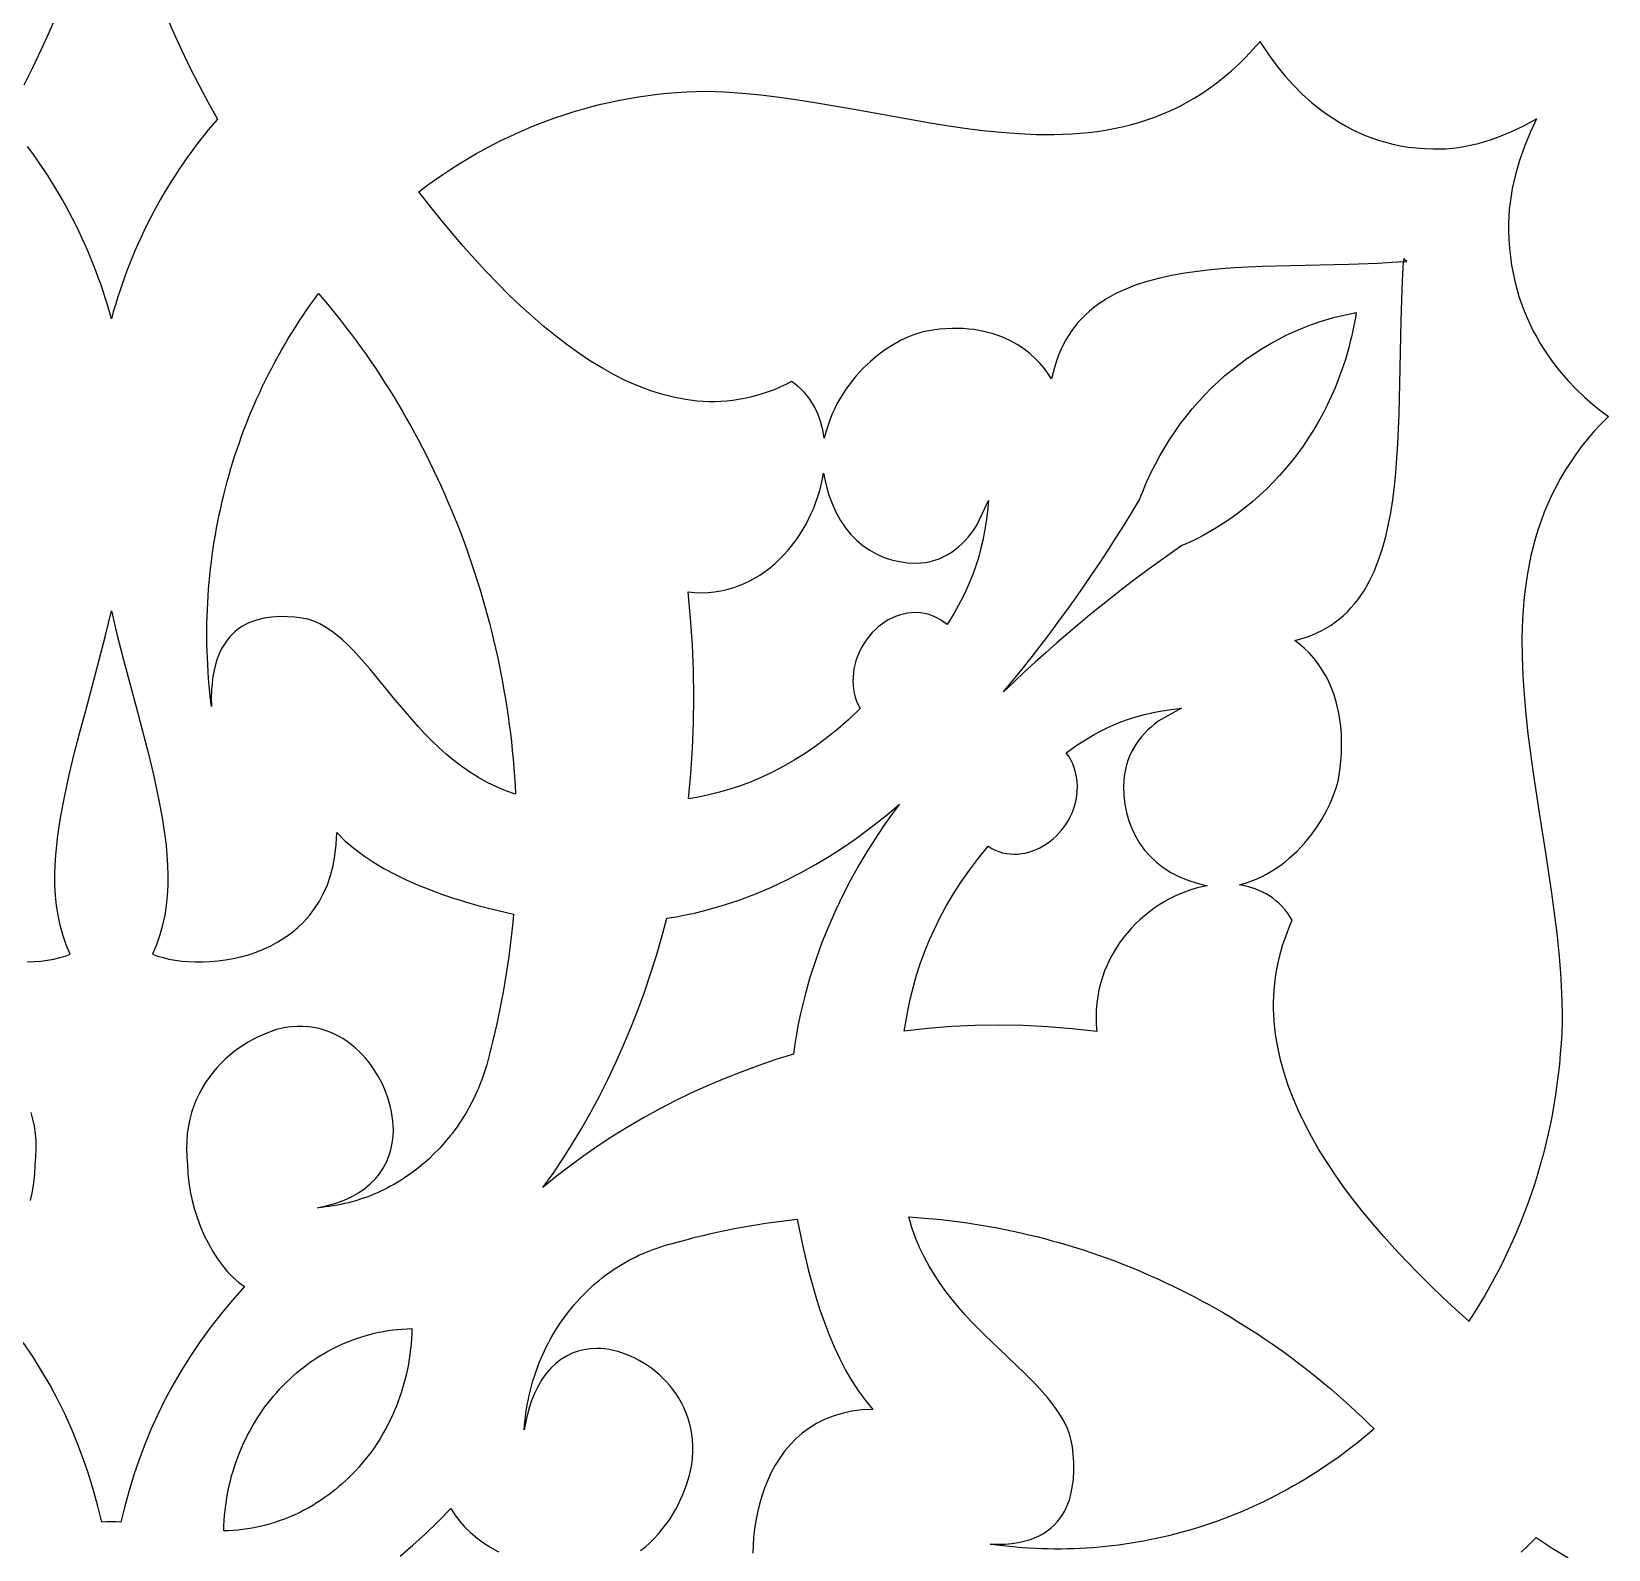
# Model space of a CAD drawing. Extents: x 2655 to 3655, y -2457 to -457.
# Drawn here: x 3139.2 to 3446.3, y -1436.6 to -1140.9 of the extents above; entities that cross this region are included whole.
import ezdxf

# ---------------------------------------------------------------- set-up
doc = ezdxf.new("R2010")
doc.units = 0
doc.layers.add('LAYER_1', color=18, linetype='CONTINUOUS')

msp = doc.modelspace()

# ---------------------------------------------------------------- linework, layer by layer
at = {"layer": 'LAYER_1'}
for points in [[(3137.7, -1151.3), (3139.41, -1147.92), (3141.04, -1144.52), (3142.6, -1141.11), (3144.07, -1137.67)], [(3165.34, -1137.67), (3166.81, -1141.11), (3168.37, -1144.52), (3170, -1147.92), (3171.71, -1151.3), (3173.5, -1154.65), (3175.37, -1158), (3174.47, -1159.04), (3173.59, -1160.09), (3172.73, -1161.15), (3171.88, -1162.23), (3171.04, -1163.33), (3170.22, -1164.43), (3169.42, -1165.55), (3168.63, -1166.67), (3167.85, -1167.81), (3167.1, -1168.97), (3166.36, -1170.13), (3165.63, -1171.3), (3164.92, -1172.49), (3164.23, -1173.69), (3163.56, -1174.89), (3162.9, -1176.11), (3162.26, -1177.34), (3161.63, -1178.58), (3161.02, -1179.83), (3160.43, -1181.09), (3159.86, -1182.35), (3159.3, -1183.63), (3158.76, -1184.91), (3158.24, -1186.21), (3157.74, -1187.51), (3157.25, -1188.82), (3156.78, -1190.14), (3156.33, -1191.47), (3155.9, -1192.81), (3155.48, -1194.15), (3155.08, -1195.5), (3154.71, -1196.86), (3154.33, -1195.5), (3153.93, -1194.15), (3153.51, -1192.81), (3153.08, -1191.47), (3152.63, -1190.14), (3152.16, -1188.82), (3151.67, -1187.51), (3151.17, -1186.21), (3150.65, -1184.91), (3150.11, -1183.63), (3149.55, -1182.35), (3148.98, -1181.09), (3148.39, -1179.83), (3147.78, -1178.58), (3147.15, -1177.34), (3146.51, -1176.11), (3145.85, -1174.89), (3145.18, -1173.69), (3144.49, -1172.49), (3143.78, -1171.3), (3143.05, -1170.13), (3142.31, -1168.97), (3141.56, -1167.81), (3140.78, -1166.67), (3139.99, -1165.55), (3139.19, -1164.43), (3138.37, -1163.33)], [(3138.29, -1322.13), (3139.67, -1322.07), (3141, -1321.96), (3142.28, -1321.79), (3143.5, -1321.57), (3144.65, -1321.3), (3145.72, -1320.99), (3146.71, -1320.64), (3145.92, -1318.78), (3145.26, -1316.89), (3144.73, -1314.98), (3144.32, -1313.06), (3144.02, -1311.12), (3143.82, -1309.17), (3143.72, -1307.21), (3143.7, -1305.26), (3143.76, -1303.3), (3143.88, -1301.35), (3144.07, -1299.41), (3144.3, -1297.49), (3144.89, -1293.7), (3145.57, -1290.02), (3145.57, -1290.02), (3146.5, -1285.69), (3147.55, -1281.33), (3148.69, -1276.92), (3149.9, -1272.46), (3152.36, -1263.3), (3153.57, -1258.59), (3154.71, -1253.77), (3155.85, -1258.59), (3157.05, -1263.3), (3159.52, -1272.46), (3160.72, -1276.92), (3161.86, -1281.33), (3162.91, -1285.69), (3163.84, -1290.02), (3163.84, -1290.02), (3164.53, -1293.7), (3165.11, -1297.49), (3165.35, -1299.41), (3165.53, -1301.35), (3165.66, -1303.3), (3165.71, -1305.26), (3165.7, -1307.21), (3165.59, -1309.17), (3165.4, -1311.12), (3165.1, -1313.06), (3164.69, -1314.98), (3164.16, -1316.89), (3163.5, -1318.78), (3162.7, -1320.64), (3163.69, -1320.99), (3164.77, -1321.3), (3165.92, -1321.57), (3167.13, -1321.79), (3168.41, -1321.96), (3169.74, -1322.07), (3171.12, -1322.13), (3172.54, -1322.13), (3173.98, -1322.07), (3175.45, -1321.94), (3176.93, -1321.75), (3178.43, -1321.48), (3179.92, -1321.15), (3181.41, -1320.73), (3182.88, -1320.24), (3184.33, -1319.66), (3185.76, -1319), (3187.14, -1318.25), (3188.49, -1317.41), (3189.78, -1316.48), (3191.01, -1315.45), (3192.18, -1314.32), (3193.27, -1313.09), (3194.29, -1311.76), (3195.21, -1310.31), (3196.04, -1308.76), (3196.77, -1307.1), (3197.38, -1305.31), (3197.88, -1303.41), (3198.25, -1301.39), (3198.49, -1299.24), (3198.59, -1296.96), (3198.59, -1296.96), (3200.2, -1298.53), (3201.93, -1300), (3203.78, -1301.39), (3205.73, -1302.69), (3207.77, -1303.91), (3209.9, -1305.06), (3212.09, -1306.13), (3214.34, -1307.12), (3216.64, -1308.05), (3218.97, -1308.91), (3221.33, -1309.71), (3223.69, -1310.44), (3226.06, -1311.12), (3228.41, -1311.74), (3233.02, -1312.82), (3232.87, -1314.48), (3232.7, -1316.14), (3232.51, -1317.79), (3232.31, -1319.44), (3232.09, -1321.09), (3231.85, -1322.74), (3231.6, -1324.38), (3231.34, -1326.02), (3231.05, -1327.66), (3230.75, -1329.29), (3230.43, -1330.92), (3230.1, -1332.55), (3229.75, -1334.17), (3229.39, -1335.79), (3229.01, -1337.41), (3228.61, -1339.02), (3228.43, -1339.82), (3228.24, -1340.62), (3228.03, -1341.41), (3227.81, -1342.19), (3227.57, -1342.97), (3227.32, -1343.73), (3227.06, -1344.49), (3226.78, -1345.25), (3226.49, -1345.99), (3226.19, -1346.72), (3225.87, -1347.45), (3225.54, -1348.17), (3225.2, -1348.88), (3224.85, -1349.58), (3224.48, -1350.27), (3224.1, -1350.96), (3223.71, -1351.63), (3223.3, -1352.3), (3222.89, -1352.95), (3222.46, -1353.6), (3222.03, -1354.23), (3221.58, -1354.86), (3221.12, -1355.47), (3220.65, -1356.08), (3219.67, -1357.26), (3218.66, -1358.39), (3217.6, -1359.48), (3216.51, -1360.53), (3215.38, -1361.52), (3214.21, -1362.47), (3213.01, -1363.37), (3211.78, -1364.22), (3211.15, -1364.63), (3210.51, -1365.02), (3209.86, -1365.4), (3209.21, -1365.76), (3208.55, -1366.12), (3207.89, -1366.45), (3207.21, -1366.78), (3206.53, -1367.09), (3205.85, -1367.38), (3205.15, -1367.67), (3204.45, -1367.93), (3203.75, -1368.18), (3203.04, -1368.42), (3202.32, -1368.64), (3201.59, -1368.85), (3200.87, -1369.04), (3200.13, -1369.22), (3199.39, -1369.38), (3198.65, -1369.52), (3197.9, -1369.65), (3197.15, -1369.77), (3196.39, -1369.86), (3195.63, -1369.94), (3194.86, -1370.01), (3196.72, -1369.61), (3198.44, -1369.12), (3200.03, -1368.54), (3201.49, -1367.87), (3202.83, -1367.12), (3204.04, -1366.29), (3205.12, -1365.39), (3206.09, -1364.42), (3206.93, -1363.39), (3207.66, -1362.3), (3208.26, -1361.16), (3208.76, -1359.97), (3209.14, -1358.74), (3209.41, -1357.46), (3209.57, -1356.16), (3209.62, -1354.82), (3209.6, -1353.97), (3209.53, -1353.1), (3209.42, -1352.22), (3209.27, -1351.33), (3209.07, -1350.43), (3208.84, -1349.53), (3208.56, -1348.63), (3208.24, -1347.73), (3207.88, -1346.83), (3207.48, -1345.95), (3207.04, -1345.07), (3206.56, -1344.21), (3206.04, -1343.37), (3205.49, -1342.54), (3204.9, -1341.74), (3204.27, -1340.97), (3203.61, -1340.23), (3202.91, -1339.52), (3202.18, -1338.85), (3201.42, -1338.21), (3200.62, -1337.62), (3199.79, -1337.07), (3198.92, -1336.57), (3198.03, -1336.13), (3197.1, -1335.73), (3196.14, -1335.4), (3195.15, -1335.13), (3194.14, -1334.92), (3193.09, -1334.77), (3192.02, -1334.7), (3190.92, -1334.7), (3189.79, -1334.78), (3189.79, -1334.78), (3189.07, -1334.86), (3188.31, -1334.99), (3186.68, -1335.39), (3184.96, -1335.99), (3183.17, -1336.78), (3182.26, -1337.25), (3181.34, -1337.77), (3180.43, -1338.33), (3179.53, -1338.95), (3178.63, -1339.61), (3177.75, -1340.33), (3176.89, -1341.09), (3176.05, -1341.9), (3175.24, -1342.76), (3174.47, -1343.67), (3173.73, -1344.64), (3173.03, -1345.65), (3172.38, -1346.71), (3171.78, -1347.82), (3171.24, -1348.98), (3170.75, -1350.19), (3170.33, -1351.45), (3169.98, -1352.77), (3169.7, -1354.13), (3169.5, -1355.54), (3169.38, -1357.01), (3169.34, -1358.52), (3169.4, -1360.09), (3169.56, -1361.71), (3169.56, -1361.71), (3169.62, -1363.4), (3169.78, -1365.12), (3170.06, -1366.86), (3170.43, -1368.61), (3170.9, -1370.35), (3171.45, -1372.08), (3172.09, -1373.76), (3172.81, -1375.41), (3173.6, -1376.99), (3174.45, -1378.51), (3175.36, -1379.94), (3176.33, -1381.27), (3177.35, -1382.49), (3178.41, -1383.6), (3179.51, -1384.56), (3180.65, -1385.38), (3180.65, -1385.38), (3178.26, -1388.07), (3176, -1390.77), (3173.88, -1393.5), (3171.89, -1396.24), (3170.03, -1399), (3168.28, -1401.78), (3166.65, -1404.59), (3165.13, -1407.43), (3163.73, -1410.29), (3162.42, -1413.18), (3161.22, -1416.1), (3160.12, -1419.06), (3159.1, -1422.04), (3158.18, -1425.07), (3157.34, -1428.13), (3156.58, -1431.24), (3155.64, -1431.18), (3154.71, -1431.16), (3153.77, -1431.18), (3152.83, -1431.24), (3152.07, -1428.13), (3151.23, -1425.07), (3150.31, -1422.04), (3149.3, -1419.06), (3148.19, -1416.1), (3146.99, -1413.18), (3145.69, -1410.29), (3144.28, -1407.43), (3142.76, -1404.59), (3141.13, -1401.78), (3139.39, -1399), (3137.52, -1396.24)], [(3138.98, -1368.61), (3139.35, -1366.86), (3139.63, -1365.12), (3139.8, -1363.4), (3139.85, -1361.71), (3139.85, -1361.71), (3140.01, -1360.09), (3140.07, -1358.52), (3140.03, -1357.01), (3139.92, -1355.54), (3139.71, -1354.13), (3139.43, -1352.77), (3139.08, -1351.45)], [(3257.76, -1436.79), (3258.7, -1436.04), (3259.59, -1435.25), (3260.44, -1434.41), (3261.24, -1433.54), (3262, -1432.64), (3262.71, -1431.71), (3263.37, -1430.77), (3263.99, -1429.8), (3264.56, -1428.83), (3265.09, -1427.85), (3265.57, -1426.87), (3266, -1425.89), (3266.74, -1423.96), (3267.29, -1422.11), (3267.67, -1420.36), (3267.79, -1419.54), (3267.86, -1418.76), (3267.86, -1418.76), (3267.94, -1417.55), (3267.94, -1416.36), (3267.87, -1415.21), (3267.73, -1414.09), (3267.54, -1412.99), (3267.28, -1411.93), (3266.97, -1410.9), (3266.61, -1409.9), (3266.19, -1408.94), (3265.73, -1408.01), (3265.22, -1407.12), (3264.67, -1406.26), (3264.08, -1405.43), (3263.46, -1404.65), (3262.8, -1403.9), (3262.11, -1403.18), (3261.39, -1402.51), (3260.64, -1401.87), (3259.88, -1401.28), (3259.1, -1400.72), (3258.3, -1400.21), (3257.48, -1399.74), (3256.66, -1399.31), (3255.82, -1398.92), (3254.99, -1398.57), (3254.15, -1398.27), (3253.31, -1398.02), (3252.48, -1397.81), (3251.65, -1397.64), (3250.83, -1397.52), (3250.02, -1397.45), (3249.23, -1397.43), (3247.99, -1397.48), (3246.77, -1397.66), (3245.59, -1397.95), (3244.44, -1398.36), (3243.34, -1398.89), (3242.27, -1399.54), (3241.26, -1400.32), (3240.3, -1401.23), (3239.4, -1402.27), (3238.57, -1403.44), (3237.8, -1404.74), (3237.1, -1406.17), (3236.48, -1407.75), (3235.94, -1409.46), (3235.48, -1411.31), (3235.11, -1413.3), (3235.17, -1412.48), (3235.25, -1411.66), (3235.34, -1410.85), (3235.44, -1410.04), (3235.56, -1409.23), (3235.7, -1408.43), (3235.85, -1407.64), (3236.01, -1406.85), (3236.19, -1406.06), (3236.38, -1405.29), (3236.59, -1404.51), (3236.81, -1403.75), (3237.04, -1402.99), (3237.29, -1402.24), (3237.55, -1401.49), (3237.83, -1400.75), (3238.11, -1400.02), (3238.42, -1399.3), (3238.73, -1398.58), (3239.06, -1397.87), (3239.4, -1397.17), (3239.75, -1396.47), (3240.11, -1395.79), (3240.49, -1395.11), (3240.88, -1394.44), (3241.28, -1393.78), (3242.12, -1392.49), (3243, -1391.24), (3243.93, -1390.02), (3244.9, -1388.84), (3245.91, -1387.71), (3246.97, -1386.62), (3248.06, -1385.57), (3248.62, -1385.06), (3249.2, -1384.57), (3249.78, -1384.09), (3250.37, -1383.62), (3250.97, -1383.16), (3251.58, -1382.71), (3252.2, -1382.28), (3252.82, -1381.86), (3253.46, -1381.45), (3254.1, -1381.05), (3254.75, -1380.67), (3255.41, -1380.3), (3256.08, -1379.95), (3256.76, -1379.61), (3257.44, -1379.28), (3258.13, -1378.97), (3258.83, -1378.67), (3259.54, -1378.39), (3260.25, -1378.12), (3260.97, -1377.87), (3261.7, -1377.63), (3262.43, -1377.4), (3263.17, -1377.2), (3263.92, -1377), (3265.42, -1376.58), (3266.92, -1376.17), (3268.42, -1375.77), (3269.93, -1375.4), (3271.45, -1375.04), (3272.96, -1374.7), (3274.48, -1374.38), (3276, -1374.07), (3277.53, -1373.78), (3279.05, -1373.51), (3280.59, -1373.26), (3282.12, -1373.02), (3283.65, -1372.81), (3285.19, -1372.6), (3286.73, -1372.42), (3288.27, -1372.26), (3289.28, -1377.22), (3289.86, -1379.75), (3290.49, -1382.29), (3291.17, -1384.84), (3291.91, -1387.37), (3292.71, -1389.88), (3293.57, -1392.35), (3294.5, -1394.77), (3295.49, -1397.13), (3296.56, -1399.42), (3297.69, -1401.62), (3298.9, -1403.72), (3300.19, -1405.71), (3301.56, -1407.57), (3303.01, -1409.29), (3303.01, -1409.29), (3300.9, -1409.4), (3298.9, -1409.66), (3297.02, -1410.06), (3295.25, -1410.59), (3293.6, -1411.26), (3292.05, -1412.04), (3290.6, -1412.93), (3289.26, -1413.93), (3288.02, -1415.02), (3286.88, -1416.19), (3285.83, -1417.45), (3284.87, -1418.78), (3284.01, -1420.17), (3283.23, -1421.61), (3282.53, -1423.1), (3281.92, -1424.63), (3281.38, -1426.2), (3280.92, -1427.78), (3280.54, -1429.38), (3280.22, -1430.99), (3279.97, -1432.59), (3279.79, -1434.19), (3279.67, -1435.77), (3279.62, -1437.32)], [(3210.93, -1437.85), (3213.43, -1435.74), (3215.91, -1433.5), (3218.37, -1431.12), (3220.83, -1428.6), (3220.83, -1428.6), (3221.58, -1429.82), (3222.48, -1431), (3223.5, -1432.14), (3224.64, -1433.24), (3225.88, -1434.28), (3227.21, -1435.26), (3228.62, -1436.18), (3230.09, -1437.03)], [(3429.27, -1437.12), (3430.26, -1436.19), (3431.24, -1435.24), (3432.2, -1434.27), (3435.31, -1436.29), (3438.43, -1438.22)]]:
    msp.add_lwpolyline(points, dxfattribs=at)
for points in [[(3379.38, -1144.44), (3380.56, -1146.14), (3381.87, -1147.88), (3383.32, -1149.64), (3384.91, -1151.4), (3386.64, -1153.12), (3388.52, -1154.8), (3390.54, -1156.4), (3391.6, -1157.16), (3392.7, -1157.9), (3393.84, -1158.61), (3395.02, -1159.29), (3396.23, -1159.93), (3397.48, -1160.53), (3398.77, -1161.09), (3400.09, -1161.61), (3401.45, -1162.07), (3402.85, -1162.49), (3404.29, -1162.86), (3405.77, -1163.17), (3407.28, -1163.42), (3408.84, -1163.61), (3410.43, -1163.74), (3412.06, -1163.8), (3412.06, -1163.8), (3413.33, -1163.8), (3414.6, -1163.75), (3415.87, -1163.64), (3417.14, -1163.49), (3418.4, -1163.28), (3419.67, -1163.01), (3420.94, -1162.71), (3422.2, -1162.35), (3423.46, -1161.94), (3424.73, -1161.5), (3427.25, -1160.47), (3429.76, -1159.28), (3432.26, -1157.93), (3431.01, -1160.62), (3429.9, -1163.33), (3428.95, -1166.04), (3428.53, -1167.39), (3428.15, -1168.75), (3427.82, -1170.11), (3427.54, -1171.48), (3427.29, -1172.84), (3427.1, -1174.2), (3426.95, -1175.56), (3426.85, -1176.93), (3426.81, -1178.29), (3426.81, -1179.66), (3426.81, -1179.66), (3426.86, -1181.41), (3426.98, -1183.13), (3427.16, -1184.8), (3427.39, -1186.43), (3427.68, -1188.02), (3428.02, -1189.57), (3428.41, -1191.07), (3428.84, -1192.54), (3429.32, -1193.96), (3429.85, -1195.35), (3430.4, -1196.69), (3431, -1197.99), (3431.63, -1199.26), (3432.29, -1200.48), (3432.97, -1201.67), (3433.69, -1202.81), (3435.17, -1204.99), (3436.73, -1207), (3438.34, -1208.87), (3439.97, -1210.58), (3441.6, -1212.14), (3443.22, -1213.55), (3444.8, -1214.81), (3446.26, -1215.93), (3444.78, -1217.38), (3443.44, -1218.85), (3442.17, -1220.34), (3440.97, -1221.84), (3439.84, -1223.37), (3438.78, -1224.91), (3437.79, -1226.48), (3436.86, -1228.06), (3436, -1229.65), (3435.19, -1231.27), (3434.45, -1232.89), (3433.77, -1234.54), (3433.14, -1236.2), (3432.57, -1237.87), (3432.05, -1239.56), (3431.59, -1241.27), (3431.17, -1242.99), (3430.81, -1244.72), (3430.49, -1246.46), (3430.21, -1248.22), (3429.98, -1249.99), (3429.79, -1251.77), (3429.64, -1253.56), (3429.53, -1255.36), (3429.41, -1259), (3429.43, -1262.68), (3429.57, -1266.39), (3429.82, -1270.14), (3430.16, -1273.91), (3430.58, -1277.72), (3431.06, -1281.54), (3431.6, -1285.39), (3432.78, -1293.13), (3434, -1300.92), (3435.17, -1308.72), (3435.7, -1312.63), (3436.18, -1316.52), (3436.58, -1320.41), (3436.91, -1324.29), (3437.14, -1328.15), (3437.26, -1332), (3437.22, -1334.02), (3437.15, -1336.04), (3437.04, -1338.05), (3436.89, -1340.06), (3436.71, -1342.06), (3436.5, -1344.05), (3436.24, -1346.04), (3435.96, -1348.03), (3435.64, -1350), (3435.28, -1351.97), (3434.89, -1353.92), (3434.47, -1355.87), (3434.01, -1357.81), (3433.52, -1359.74), (3432.99, -1361.66), (3432.43, -1363.56), (3431.84, -1365.46), (3431.21, -1367.34), (3430.55, -1369.21), (3429.86, -1371.07), (3429.14, -1372.91), (3428.38, -1374.74), (3427.59, -1376.55), (3426.76, -1378.35), (3425.91, -1380.13), (3425.02, -1381.9), (3424.1, -1383.65), (3423.15, -1385.38), (3422.16, -1387.09), (3421.15, -1388.79), (3420.1, -1390.46), (3419.05, -1392.08), (3419.09, -1392.12), (3419.03, -1392.12), (3419.05, -1392.08), (3416.53, -1389.81), (3414.03, -1387.48), (3411.59, -1385.14), (3409.21, -1382.78), (3406.9, -1380.41), (3404.67, -1378.02), (3402.5, -1375.63), (3400.42, -1373.22), (3398.42, -1370.8), (3396.51, -1368.37), (3394.69, -1365.94), (3392.96, -1363.49), (3391.34, -1361.04), (3389.82, -1358.58), (3388.4, -1356.11), (3387.1, -1353.64), (3385.91, -1351.17), (3384.85, -1348.69), (3383.9, -1346.2), (3383.09, -1343.72), (3382.4, -1341.23), (3381.85, -1338.75), (3381.44, -1336.26), (3381.17, -1333.77), (3381.05, -1331.29), (3381.05, -1330.04), (3381.09, -1328.8), (3381.16, -1327.56), (3381.28, -1326.32), (3381.43, -1325.09), (3381.62, -1323.85), (3381.86, -1322.61), (3382.13, -1321.38), (3382.45, -1320.14), (3382.81, -1318.91), (3383.22, -1317.68), (3383.66, -1316.45), (3384.15, -1315.22), (3384.69, -1314), (3384.69, -1314), (3384.23, -1313.26), (3383.74, -1312.57), (3383.23, -1311.92), (3382.68, -1311.31), (3382.11, -1310.74), (3381.51, -1310.22), (3380.89, -1309.73), (3380.25, -1309.29), (3379.58, -1308.88), (3378.9, -1308.52), (3378.19, -1308.2), (3377.47, -1307.91), (3375.98, -1307.45), (3374.43, -1307.14), (3375.55, -1306.82), (3376.63, -1306.44), (3377.68, -1306.01), (3378.7, -1305.55), (3379.68, -1305.04), (3380.63, -1304.49), (3381.55, -1303.9), (3382.44, -1303.29), (3383.29, -1302.64), (3384.11, -1301.96), (3385.65, -1300.54), (3387.05, -1299.04), (3388.33, -1297.49), (3389.47, -1295.9), (3390.49, -1294.3), (3391.37, -1292.71), (3392.12, -1291.16), (3392.74, -1289.66), (3393.24, -1288.24), (3393.6, -1286.92), (3393.83, -1285.71), (3393.83, -1285.71), (3394.02, -1284.33), (3394.15, -1282.99), (3394.25, -1281.68), (3394.3, -1280.42), (3394.3, -1279.2), (3394.27, -1278.02), (3394.2, -1276.88), (3394.09, -1275.78), (3393.77, -1273.69), (3393.33, -1271.74), (3392.78, -1269.94), (3392.13, -1268.28), (3391.4, -1266.76), (3390.6, -1265.37), (3389.75, -1264.1), (3388.86, -1262.96), (3387.95, -1261.93), (3387.03, -1261.02), (3386.1, -1260.22), (3385.2, -1259.52), (3386.33, -1259.22), (3387.42, -1258.88), (3388.47, -1258.49), (3389.48, -1258.06), (3390.44, -1257.59), (3391.37, -1257.07), (3392.25, -1256.52), (3393.1, -1255.93), (3393.91, -1255.3), (3394.68, -1254.64), (3395.42, -1253.93), (3396.12, -1253.19), (3396.79, -1252.42), (3397.43, -1251.61), (3398.04, -1250.77), (3398.61, -1249.9), (3399.15, -1248.99), (3399.67, -1248.05), (3400.61, -1246.09), (3401.44, -1244.01), (3402.18, -1241.83), (3402.82, -1239.54), (3403.37, -1237.15), (3403.85, -1234.68), (3404.25, -1232.13), (3404.58, -1229.49), (3404.86, -1226.79), (3405.08, -1224.02), (3405.26, -1221.2), (3405.51, -1215.4), (3405.66, -1209.45), (3405.9, -1197.3), (3406.09, -1191.19), (3406.23, -1188.15), (3406.37, -1185.79), (3406.98, -1185.74), (3406.69, -1185.44), (3406.41, -1185.13), (3406.37, -1185.79), (3404.17, -1185.93), (3401.34, -1186.08), (3395.67, -1186.29), (3384.36, -1186.54), (3378.83, -1186.71), (3373.45, -1186.97), (3370.82, -1187.17), (3368.25, -1187.41), (3365.74, -1187.7), (3363.29, -1188.07), (3360.91, -1188.5), (3358.61, -1189.01), (3356.4, -1189.6), (3354.27, -1190.29), (3352.24, -1191.08), (3350.31, -1191.98), (3348.48, -1192.99), (3347.61, -1193.55), (3346.77, -1194.13), (3345.96, -1194.75), (3345.17, -1195.4), (3344.42, -1196.08), (3343.7, -1196.8), (3343.02, -1197.56), (3342.36, -1198.35), (3341.74, -1199.19), (3341.16, -1200.06), (3340.61, -1200.97), (3340.1, -1201.92), (3339.62, -1202.92), (3339.18, -1203.96), (3338.78, -1205.04), (3338.42, -1206.16), (3338.1, -1207.34), (3337.82, -1208.55), (3337.17, -1207.58), (3336.43, -1206.59), (3335.58, -1205.6), (3334.63, -1204.61), (3333.56, -1203.66), (3332.39, -1202.74), (3331.09, -1201.88), (3329.68, -1201.1), (3328.13, -1200.4), (3326.46, -1199.81), (3324.65, -1199.33), (3322.71, -1198.99), (3321.69, -1198.88), (3320.62, -1198.8), (3319.53, -1198.76), (3318.39, -1198.77), (3317.22, -1198.82), (3316.01, -1198.92), (3314.76, -1199.07), (3313.47, -1199.27), (3313.47, -1199.27), (3312.36, -1199.52), (3311.13, -1199.91), (3309.81, -1200.44), (3308.41, -1201.11), (3306.97, -1201.92), (3305.49, -1202.87), (3304, -1203.96), (3302.53, -1205.19), (3301.08, -1206.56), (3299.69, -1208.07), (3298.37, -1209.73), (3297.74, -1210.61), (3297.14, -1211.53), (3296.56, -1212.48), (3296.02, -1213.47), (3295.51, -1214.49), (3295.04, -1215.55), (3294.6, -1216.64), (3294.21, -1217.77), (3293.86, -1218.94), (3293.55, -1220.14), (3293.27, -1218.48), (3292.84, -1216.87), (3292.57, -1216.09), (3292.27, -1215.33), (3291.93, -1214.6), (3291.56, -1213.88), (3291.15, -1213.19), (3290.7, -1212.52), (3290.21, -1211.88), (3289.68, -1211.26), (3289.12, -1210.68), (3288.51, -1210.12), (3287.87, -1209.6), (3287.18, -1209.11), (3287.18, -1209.11), (3286.04, -1209.68), (3284.9, -1210.21), (3283.76, -1210.69), (3282.61, -1211.12), (3281.47, -1211.51), (3280.32, -1211.85), (3279.17, -1212.15), (3278.02, -1212.4), (3276.87, -1212.61), (3275.72, -1212.78), (3274.57, -1212.9), (3273.42, -1212.98), (3272.26, -1213.02), (3271.11, -1213.02), (3268.8, -1212.89), (3266.49, -1212.6), (3264.17, -1212.16), (3261.86, -1211.57), (3259.55, -1210.83), (3257.24, -1209.95), (3254.93, -1208.94), (3252.63, -1207.79), (3250.33, -1206.51), (3248.03, -1205.11), (3245.74, -1203.59), (3243.45, -1201.95), (3241.17, -1200.2), (3238.9, -1198.35), (3236.63, -1196.39), (3234.37, -1194.33), (3232.13, -1192.18), (3229.89, -1189.94), (3227.66, -1187.62), (3225.44, -1185.21), (3223.24, -1182.72), (3221.05, -1180.17), (3218.87, -1177.54), (3216.71, -1174.85), (3214.59, -1172.14), (3216.1, -1171.01), (3217.66, -1169.88), (3219.23, -1168.79), (3220.82, -1167.73), (3222.43, -1166.71), (3224.06, -1165.72), (3225.7, -1164.77), (3227.36, -1163.85), (3229.03, -1162.96), (3230.71, -1162.11), (3232.41, -1161.29), (3234.13, -1160.51), (3235.85, -1159.77), (3237.59, -1159.06), (3239.34, -1158.38), (3241.1, -1157.75), (3242.87, -1157.14), (3244.66, -1156.58), (3246.45, -1156.05), (3248.25, -1155.56), (3250.06, -1155.1), (3251.88, -1154.68), (3253.71, -1154.3), (3255.55, -1153.95), (3257.39, -1153.65), (3259.24, -1153.38), (3261.09, -1153.14), (3262.96, -1152.95), (3264.82, -1152.79), (3266.69, -1152.68), (3268.57, -1152.6), (3270.45, -1152.56), (3274.02, -1152.69), (3277.61, -1152.93), (3281.22, -1153.28), (3284.83, -1153.72), (3288.46, -1154.23), (3292.08, -1154.8), (3299.34, -1156.06), (3306.58, -1157.38), (3313.77, -1158.65), (3317.35, -1159.22), (3320.91, -1159.74), (3324.44, -1160.19), (3327.95, -1160.56), (3331.44, -1160.82), (3334.89, -1160.97), (3338.31, -1160.99), (3341.69, -1160.87), (3343.36, -1160.75), (3345.03, -1160.59), (3346.69, -1160.39), (3348.33, -1160.14), (3349.96, -1159.84), (3351.58, -1159.5), (3353.19, -1159.1), (3354.79, -1158.65), (3356.37, -1158.15), (3357.94, -1157.6), (3359.5, -1156.98), (3361.05, -1156.31), (3362.57, -1155.57), (3364.09, -1154.78), (3365.59, -1153.91), (3367.07, -1152.98), (3368.54, -1151.99), (3369.99, -1150.92), (3371.43, -1149.78), (3372.85, -1148.56), (3374.25, -1147.27), (3375.63, -1145.91), (3377, -1144.46), (3378.35, -1142.93), (3378.37, -1142.84)], [(3214.59, -1172.14), (3214.56, -1172.17), (3214.56, -1172.1)], [(3196.13, -1193.22), (3197.19, -1194.49), (3198.23, -1195.77), (3199.25, -1197.06), (3200.27, -1198.36), (3201.26, -1199.67), (3202.25, -1201), (3203.22, -1202.33), (3204.18, -1203.67), (3205.12, -1205.03), (3206.05, -1206.39), (3206.96, -1207.77), (3207.86, -1209.15), (3208.74, -1210.54), (3209.62, -1211.94), (3210.47, -1213.36), (3211.31, -1214.78), (3212.14, -1216.21), (3212.95, -1217.65), (3213.75, -1219.1), (3214.53, -1220.55), (3215.3, -1222.02), (3216.05, -1223.49), (3216.79, -1224.97), (3217.51, -1226.46), (3218.22, -1227.96), (3218.91, -1229.46), (3219.59, -1230.98), (3220.25, -1232.5), (3220.9, -1234.03), (3221.53, -1235.56), (3222.15, -1237.11), (3222.75, -1238.66), (3223.34, -1240.21), (3223.91, -1241.78), (3224.46, -1243.35), (3225, -1244.92), (3225.52, -1246.51), (3226.03, -1248.09), (3226.52, -1249.69), (3227, -1251.29), (3227.46, -1252.9), (3227.9, -1254.51), (3228.33, -1256.13), (3228.74, -1257.75), (3229.14, -1259.38), (3229.52, -1261.01), (3229.88, -1262.65), (3230.23, -1264.3), (3230.56, -1265.95), (3230.87, -1267.6), (3231.17, -1269.26), (3231.45, -1270.92), (3231.72, -1272.58), (3231.96, -1274.25), (3232.2, -1275.93), (3232.41, -1277.61), (3232.61, -1279.29), (3232.79, -1280.97), (3232.95, -1282.66), (3233.1, -1284.35), (3233.23, -1286.05), (3233.35, -1287.75), (3233.44, -1289.45), (3231.52, -1288.79), (3229.68, -1288.03), (3227.9, -1287.17), (3226.19, -1286.22), (3224.54, -1285.19), (3222.95, -1284.08), (3221.42, -1282.9), (3219.94, -1281.67), (3218.51, -1280.38), (3217.12, -1279.05), (3215.78, -1277.69), (3214.48, -1276.29), (3211.98, -1273.46), (3209.6, -1270.62), (3205.1, -1265.15), (3202.93, -1262.66), (3201.85, -1261.5), (3200.77, -1260.41), (3199.69, -1259.4), (3198.6, -1258.47), (3197.51, -1257.64), (3196.4, -1256.91), (3195.28, -1256.28), (3194.14, -1255.78), (3192.98, -1255.4), (3191.79, -1255.16), (3191.79, -1255.16), (3190.42, -1255), (3188.98, -1254.9), (3187.49, -1254.88), (3185.97, -1254.98), (3184.45, -1255.2), (3182.96, -1255.57), (3182.22, -1255.81), (3181.5, -1256.11), (3180.8, -1256.45), (3180.12, -1256.84), (3179.46, -1257.29), (3178.82, -1257.79), (3178.21, -1258.35), (3177.64, -1258.98), (3177.1, -1259.67), (3176.59, -1260.42), (3176.12, -1261.25), (3175.7, -1262.15), (3175.32, -1263.13), (3174.99, -1264.18), (3174.71, -1265.32), (3174.49, -1266.54), (3174.32, -1267.84), (3174.21, -1269.24), (3174.17, -1270.73), (3174.19, -1272.37), (3174.03, -1271.03), (3173.88, -1269.68), (3173.75, -1268.33), (3173.64, -1266.98), (3173.55, -1265.63), (3173.47, -1264.29), (3173.41, -1262.94), (3173.36, -1261.59), (3173.33, -1260.25), (3173.31, -1258.9), (3173.31, -1257.56), (3173.33, -1256.21), (3173.36, -1254.87), (3173.41, -1253.53), (3173.47, -1252.19), (3173.55, -1250.86), (3173.65, -1249.52), (3173.76, -1248.19), (3173.89, -1246.86), (3174.03, -1245.53), (3174.18, -1244.21), (3174.36, -1242.89), (3174.55, -1241.57), (3174.75, -1240.25), (3174.97, -1238.94), (3175.2, -1237.63), (3175.45, -1236.33), (3175.72, -1235.02), (3176, -1233.73), (3176.29, -1232.43), (3176.61, -1231.14), (3176.93, -1229.86), (3177.27, -1228.58), (3177.63, -1227.3), (3178, -1226.03), (3178.38, -1224.76), (3178.78, -1223.5), (3179.2, -1222.25), (3179.63, -1220.99), (3180.07, -1219.75), (3180.53, -1218.51), (3181.01, -1217.28), (3181.49, -1216.05), (3182, -1214.83), (3182.52, -1213.62), (3183.05, -1212.41), (3183.6, -1211.21), (3184.16, -1210.01), (3184.73, -1208.82), (3185.32, -1207.64), (3185.93, -1206.47), (3186.54, -1205.31), (3187.18, -1204.15), (3187.82, -1203), (3188.48, -1201.86), (3189.16, -1200.72), (3189.85, -1199.6), (3190.55, -1198.48), (3191.27, -1197.37), (3192, -1196.27), (3192.74, -1195.18), (3193.5, -1194.1), (3194.28, -1193.03), (3195.06, -1191.96)], [(3396.97, -1196.62), (3396.8, -1197.57), (3396.62, -1198.52), (3396.42, -1199.46), (3396.21, -1200.4), (3395.99, -1201.33), (3395.75, -1202.26), (3395.5, -1203.18), (3394.96, -1205), (3394.36, -1206.79), (3393.71, -1208.56), (3393.02, -1210.31), (3392.27, -1212.02), (3391.47, -1213.71), (3390.62, -1215.37), (3389.73, -1216.99), (3388.79, -1218.58), (3387.81, -1220.14), (3386.78, -1221.66), (3385.7, -1223.15), (3384.58, -1224.59), (3383.42, -1226), (3382.22, -1227.38), (3380.98, -1228.7), (3379.7, -1229.99), (3378.38, -1231.24), (3377.02, -1232.44), (3375.62, -1233.59), (3374.19, -1234.7), (3372.72, -1235.76), (3371.22, -1236.77), (3369.68, -1237.74), (3368.11, -1238.65), (3367.31, -1239.08), (3366.51, -1239.51), (3365.7, -1239.91), (3364.87, -1240.31), (3364.05, -1240.69), (3363.21, -1241.06), (3360.92, -1242.66), (3358.64, -1244.29), (3356.37, -1245.93), (3354.12, -1247.61), (3351.89, -1249.3), (3349.68, -1251.03), (3347.48, -1252.77), (3345.29, -1254.54), (3343.13, -1256.33), (3340.98, -1258.15), (3338.85, -1259.99), (3336.73, -1261.85), (3334.64, -1263.74), (3332.56, -1265.65), (3330.5, -1267.58), (3328.45, -1269.54), (3330.27, -1267.34), (3332.07, -1265.12), (3333.84, -1262.89), (3335.59, -1260.63), (3337.33, -1258.36), (3339.04, -1256.06), (3340.73, -1253.75), (3342.39, -1251.42), (3344.04, -1249.07), (3345.66, -1246.71), (3347.26, -1244.32), (3348.84, -1241.92), (3350.39, -1239.5), (3351.93, -1237.07), (3353.44, -1234.62), (3354.92, -1232.15), (3355.27, -1231.25), (3355.62, -1230.36), (3355.99, -1229.47), (3356.37, -1228.6), (3356.76, -1227.73), (3357.17, -1226.88), (3358.02, -1225.19), (3358.91, -1223.54), (3359.85, -1221.92), (3360.84, -1220.34), (3361.87, -1218.8), (3362.94, -1217.3), (3364.06, -1215.83), (3365.21, -1214.41), (3366.41, -1213.03), (3367.65, -1211.7), (3368.92, -1210.4), (3370.23, -1209.16), (3371.58, -1207.95), (3372.96, -1206.8), (3374.38, -1205.69), (3375.82, -1204.63), (3377.3, -1203.62), (3378.81, -1202.66), (3380.35, -1201.75), (3381.92, -1200.89), (3383.51, -1200.09), (3385.13, -1199.34), (3386.78, -1198.64), (3388.45, -1198), (3390.14, -1197.41), (3391.86, -1196.89), (3392.72, -1196.65), (3393.59, -1196.42), (3394.47, -1196.21), (3395.35, -1196.01), (3396.24, -1195.83), (3397.13, -1195.66)], [(3293.84, -1229.03), (3294.39, -1231.01), (3295.05, -1232.86), (3295.82, -1234.56), (3296.7, -1236.14), (3297.67, -1237.58), (3298.73, -1238.88), (3299.88, -1240.05), (3301.1, -1241.08), (3302.4, -1241.97), (3303.76, -1242.73), (3305.18, -1243.35), (3306.66, -1243.84), (3308.19, -1244.18), (3309.75, -1244.39), (3311.36, -1244.46), (3311.36, -1244.46), (3312.33, -1244.42), (3313.27, -1244.32), (3314.18, -1244.14), (3315.05, -1243.9), (3315.9, -1243.61), (3316.72, -1243.25), (3317.5, -1242.84), (3318.26, -1242.38), (3318.98, -1241.87), (3319.68, -1241.31), (3320.34, -1240.71), (3320.97, -1240.08), (3321.57, -1239.4), (3322.14, -1238.7), (3322.68, -1237.96), (3323.19, -1237.2), (3325.54, -1232.29), (3325.54, -1232.29), (3325.34, -1234.38), (3325.08, -1236.37), (3324.77, -1238.27), (3324.41, -1240.08), (3324, -1241.8), (3323.55, -1243.43), (3323.06, -1245), (3322.53, -1246.49), (3321.98, -1247.91), (3321.39, -1249.28), (3320.78, -1250.59), (3320.15, -1251.84), (3318.83, -1254.22), (3317.48, -1256.44), (3316.84, -1255.95), (3316.17, -1255.51), (3315.47, -1255.11), (3314.73, -1254.77), (3313.96, -1254.49), (3313.14, -1254.29), (3312.27, -1254.16), (3311.36, -1254.11), (3311.36, -1254.11), (3310.54, -1254.14), (3309.73, -1254.24), (3308.95, -1254.39), (3308.18, -1254.6), (3307.43, -1254.86), (3306.71, -1255.18), (3306, -1255.54), (3305.33, -1255.95), (3304.68, -1256.41), (3304.05, -1256.9), (3303.46, -1257.43), (3302.9, -1258), (3302.37, -1258.6), (3301.88, -1259.23), (3301.42, -1259.89), (3301, -1260.58), (3300.61, -1261.29), (3300.27, -1262.01), (3299.97, -1262.76), (3299.71, -1263.52), (3299.5, -1264.29), (3299.33, -1265.07), (3299.21, -1265.85), (3299.14, -1266.65), (3299.13, -1267.44), (3299.16, -1268.23), (3299.25, -1269.02), (3299.39, -1269.8), (3299.59, -1270.57), (3299.85, -1271.33), (3300.17, -1272.08), (3300.55, -1272.81), (3298.39, -1274.84), (3296.24, -1276.72), (3294.09, -1278.46), (3291.95, -1280.05), (3289.81, -1281.52), (3287.69, -1282.86), (3285.57, -1284.07), (3283.47, -1285.17), (3281.37, -1286.15), (3279.29, -1287.03), (3277.22, -1287.81), (3275.16, -1288.5), (3273.11, -1289.09), (3271.08, -1289.6), (3269.06, -1290.03), (3267.09, -1290.38), (3267.58, -1285.47), (3267.91, -1280.52), (3268.1, -1275.54), (3268.16, -1270.52), (3268.07, -1265.46), (3267.86, -1260.36), (3267.5, -1255.23), (3267.01, -1250.05), (3268.33, -1250.18), (3269.62, -1250.22), (3270.9, -1250.18), (3272.14, -1250.06), (3273.37, -1249.87), (3274.56, -1249.61), (3275.73, -1249.29), (3276.86, -1248.89), (3277.97, -1248.44), (3279.05, -1247.92), (3280.1, -1247.34), (3281.11, -1246.72), (3282.09, -1246.04), (3283.04, -1245.31), (3283.96, -1244.53), (3284.83, -1243.71), (3285.68, -1242.85), (3286.48, -1241.95), (3287.25, -1241.02), (3287.98, -1240.05), (3288.67, -1239.06), (3289.32, -1238.03), (3289.93, -1236.99), (3290.49, -1235.92), (3291.02, -1234.83), (3291.5, -1233.73), (3291.93, -1232.61), (3292.32, -1231.48), (3292.67, -1230.35), (3292.97, -1229.2), (3293.22, -1228.06), (3293.42, -1226.92)], [(3358.57, -1275.26), (3357.86, -1275.81), (3357.18, -1276.39), (3356.52, -1277), (3355.9, -1277.65), (3355.31, -1278.33), (3354.75, -1279.04), (3354.23, -1279.79), (3353.76, -1280.57), (3353.33, -1281.38), (3352.95, -1282.22), (3352.62, -1283.1), (3352.34, -1284.01), (3352.12, -1284.96), (3351.96, -1285.93), (3351.86, -1286.95), (3351.82, -1287.99), (3351.82, -1287.99), (3351.89, -1289.71), (3352.08, -1291.4), (3352.4, -1293.04), (3352.85, -1294.63), (3353.43, -1296.16), (3354.13, -1297.63), (3354.96, -1299.02), (3355.92, -1300.34), (3357.01, -1301.57), (3358.22, -1302.71), (3359.56, -1303.76), (3361.02, -1304.7), (3362.61, -1305.53), (3364.33, -1306.24), (3366.17, -1306.83), (3368.13, -1307.29), (3367.07, -1307.5), (3366, -1307.77), (3364.94, -1308.09), (3363.89, -1308.46), (3362.84, -1308.88), (3361.8, -1309.35), (3360.78, -1309.87), (3359.76, -1310.43), (3358.77, -1311.04), (3357.8, -1311.7), (3356.85, -1312.4), (3355.92, -1313.14), (3355.02, -1313.92), (3354.15, -1314.75), (3353.32, -1315.61), (3352.52, -1316.52), (3351.76, -1317.47), (3351.04, -1318.45), (3350.36, -1319.47), (3349.73, -1320.53), (3349.14, -1321.62), (3348.61, -1322.74), (3348.13, -1323.9), (3347.7, -1325.09), (3347.34, -1326.32), (3347.03, -1327.57), (3346.79, -1328.86), (3346.61, -1330.17), (3346.51, -1331.51), (3346.47, -1332.88), (3346.51, -1334.28), (3346.62, -1335.7), (3341.81, -1335.17), (3337.04, -1334.79), (3332.3, -1334.55), (3327.6, -1334.46), (3322.93, -1334.52), (3318.3, -1334.73), (3313.7, -1335.09), (3309.13, -1335.61), (3309.46, -1333.49), (3309.86, -1331.32), (3310.34, -1329.13), (3310.89, -1326.93), (3311.52, -1324.72), (3312.25, -1322.49), (3313.06, -1320.25), (3313.98, -1317.99), (3315, -1315.73), (3316.13, -1313.45), (3317.37, -1311.17), (3318.73, -1308.87), (3320.22, -1306.57), (3321.84, -1304.25), (3323.59, -1301.94), (3325.47, -1299.61), (3326.15, -1300.03), (3326.84, -1300.37), (3327.55, -1300.65), (3328.27, -1300.86), (3328.99, -1301.02), (3329.73, -1301.11), (3330.46, -1301.15), (3331.2, -1301.13), (3331.94, -1301.05), (3332.67, -1300.93), (3333.39, -1300.75), (3334.11, -1300.52), (3334.81, -1300.24), (3335.51, -1299.92), (3336.18, -1299.55), (3336.84, -1299.14), (3337.48, -1298.68), (3338.09, -1298.19), (3338.68, -1297.66), (3339.23, -1297.09), (3339.76, -1296.48), (3340.26, -1295.85), (3340.72, -1295.18), (3341.14, -1294.48), (3341.52, -1293.75), (3341.86, -1292.99), (3342.15, -1292.21), (3342.4, -1291.41), (3342.59, -1290.58), (3342.73, -1289.74), (3342.82, -1288.87), (3342.85, -1287.99), (3342.85, -1287.99), (3342.81, -1287.01), (3342.69, -1286.08), (3342.5, -1285.19), (3342.24, -1284.36), (3341.92, -1283.56), (3341.56, -1282.81), (3341.14, -1282.09), (3340.68, -1281.41), (3342.75, -1279.95), (3344.96, -1278.53), (3346.13, -1277.85), (3347.34, -1277.2), (3348.61, -1276.57), (3349.94, -1275.97), (3351.32, -1275.4), (3352.78, -1274.88), (3354.3, -1274.39), (3355.9, -1273.95), (3357.58, -1273.56), (3359.34, -1273.23), (3361.19, -1272.95), (3363.13, -1272.73), (3363.13, -1272.73)], [(3306.62, -1293.52), (3305.04, -1295.77), (3303.45, -1298.15), (3301.86, -1300.67), (3300.29, -1303.31), (3298.74, -1306.08), (3297.24, -1308.98), (3295.79, -1311.99), (3294.4, -1315.12), (3293.09, -1318.37), (3291.87, -1321.73), (3290.75, -1325.2), (3289.74, -1328.78), (3288.86, -1332.46), (3288.47, -1334.34), (3288.12, -1336.24), (3287.8, -1338.17), (3287.52, -1340.13), (3287.53, -1340.12), (3284.14, -1341.17), (3280.78, -1342.3), (3277.46, -1343.52), (3274.16, -1344.82), (3270.9, -1346.2), (3267.69, -1347.66), (3264.52, -1349.2), (3261.4, -1350.81), (3258.34, -1352.49), (3255.33, -1354.24), (3252.39, -1356.06), (3249.51, -1357.94), (3246.71, -1359.89), (3243.98, -1361.89), (3241.33, -1363.96), (3238.76, -1366.08), (3240.74, -1363.32), (3242.66, -1360.47), (3244.52, -1357.53), (3246.33, -1354.52), (3248.08, -1351.42), (3249.77, -1348.26), (3251.4, -1345.02), (3252.96, -1341.73), (3254.46, -1338.37), (3255.88, -1334.96), (3257.24, -1331.51), (3258.52, -1328), (3259.73, -1324.46), (3260.87, -1320.88), (3261.92, -1317.27), (3262.89, -1313.63), (3262.89, -1313.63), (3264.71, -1313.33), (3266.5, -1312.99), (3268.27, -1312.61), (3270.02, -1312.19), (3273.44, -1311.24), (3276.76, -1310.16), (3279.99, -1308.95), (3283.11, -1307.64), (3286.13, -1306.23), (3289.05, -1304.74), (3291.85, -1303.18), (3294.54, -1301.56), (3297.11, -1299.9), (3299.57, -1298.21), (3301.91, -1296.5), (3304.12, -1294.79), (3306.22, -1293.09), (3308.18, -1291.41)], [(3311.59, -1371.91), (3313.16, -1372.03), (3314.74, -1372.17), (3316.31, -1372.33), (3317.88, -1372.51), (3319.45, -1372.7), (3321.01, -1372.91), (3322.57, -1373.15), (3324.13, -1373.4), (3325.68, -1373.66), (3327.23, -1373.95), (3328.77, -1374.25), (3330.31, -1374.57), (3331.85, -1374.91), (3333.38, -1375.26), (3334.91, -1375.64), (3336.43, -1376.03), (3337.95, -1376.44), (3339.47, -1376.86), (3340.98, -1377.3), (3342.48, -1377.76), (3343.98, -1378.24), (3345.47, -1378.74), (3346.96, -1379.25), (3348.44, -1379.78), (3349.92, -1380.32), (3351.39, -1380.89), (3352.86, -1381.47), (3354.32, -1382.06), (3355.77, -1382.68), (3357.22, -1383.31), (3358.66, -1383.95), (3360.09, -1384.62), (3361.52, -1385.29), (3362.94, -1385.99), (3364.36, -1386.7), (3365.76, -1387.43), (3367.16, -1388.18), (3368.56, -1388.94), (3369.94, -1389.72), (3371.32, -1390.51), (3372.69, -1391.32), (3374.05, -1392.15), (3375.4, -1392.99), (3376.75, -1393.85), (3378.09, -1394.72), (3379.42, -1395.61), (3380.74, -1396.51), (3382.05, -1397.44), (3383.35, -1398.37), (3384.65, -1399.32), (3385.93, -1400.29), (3387.21, -1401.27), (3388.48, -1402.27), (3389.74, -1403.29), (3390.99, -1404.32), (3392.23, -1405.36), (3393.46, -1406.42), (3394.68, -1407.49), (3395.89, -1408.58), (3397.09, -1409.69), (3398.28, -1410.81), (3399.46, -1411.94), (3400.63, -1413.09), (3399.64, -1413.94), (3398.64, -1414.77), (3397.63, -1415.58), (3396.62, -1416.38), (3395.6, -1417.17), (3394.57, -1417.94), (3393.53, -1418.7), (3392.48, -1419.44), (3391.43, -1420.17), (3390.37, -1420.88), (3389.3, -1421.57), (3388.22, -1422.25), (3387.14, -1422.92), (3386.05, -1423.57), (3384.95, -1424.2), (3383.85, -1424.82), (3382.74, -1425.43), (3381.62, -1426.01), (3380.5, -1426.59), (3379.37, -1427.14), (3378.23, -1427.68), (3377.09, -1428.21), (3375.95, -1428.72), (3374.79, -1429.21), (3373.64, -1429.69), (3372.47, -1430.16), (3371.31, -1430.6), (3370.13, -1431.03), (3368.96, -1431.45), (3367.78, -1431.85), (3366.59, -1432.23), (3365.4, -1432.59), (3364.2, -1432.95), (3363.01, -1433.28), (3361.8, -1433.6), (3360.6, -1433.9), (3359.39, -1434.18), (3358.17, -1434.45), (3356.95, -1434.7), (3355.73, -1434.94), (3354.51, -1435.16), (3353.29, -1435.36), (3352.06, -1435.55), (3350.83, -1435.72), (3349.59, -1435.87), (3348.36, -1436.01), (3347.12, -1436.13), (3345.88, -1436.23), (3344.63, -1436.31), (3343.39, -1436.38), (3342.14, -1436.44), (3340.9, -1436.47), (3339.65, -1436.49), (3338.4, -1436.49), (3337.15, -1436.47), (3335.9, -1436.44), (3334.65, -1436.39), (3333.39, -1436.32), (3332.14, -1436.23), (3330.89, -1436.13), (3329.63, -1436.01), (3328.38, -1435.87), (3327.13, -1435.72), (3325.87, -1435.55), (3327.4, -1435.57), (3328.79, -1435.52), (3330.09, -1435.4), (3331.3, -1435.22), (3332.43, -1434.98), (3333.49, -1434.68), (3334.47, -1434.33), (3335.38, -1433.92), (3336.21, -1433.46), (3336.98, -1432.96), (3337.69, -1432.42), (3338.33, -1431.83), (3338.91, -1431.21), (3339.43, -1430.56), (3339.9, -1429.88), (3340.31, -1429.17), (3340.68, -1428.43), (3341, -1427.68), (3341.27, -1426.9), (3341.5, -1426.11), (3341.84, -1424.5), (3342.05, -1422.87), (3342.13, -1421.24), (3342.12, -1419.64), (3342.03, -1418.09), (3341.88, -1416.61), (3341.88, -1416.61), (3341.65, -1415.33), (3341.3, -1414.08), (3340.83, -1412.86), (3340.25, -1411.65), (3339.57, -1410.46), (3338.8, -1409.28), (3337.94, -1408.11), (3337, -1406.95), (3335.99, -1405.79), (3334.91, -1404.63), (3332.59, -1402.29), (3327.51, -1397.45), (3324.86, -1394.89), (3322.23, -1392.21), (3320.94, -1390.8), (3319.67, -1389.36), (3318.43, -1387.87), (3317.23, -1386.33), (3316.09, -1384.74), (3314.99, -1383.09), (3313.96, -1381.38), (3313, -1379.6), (3312.12, -1377.76), (3311.32, -1375.85), (3310.61, -1373.87), (3310, -1371.8)], [(3213.2, -1394.56), (3213.15, -1395.56), (3213.07, -1396.56), (3212.97, -1397.55), (3212.86, -1398.53), (3212.71, -1399.5), (3212.55, -1400.47), (3212.37, -1401.43), (3212.17, -1402.38), (3211.94, -1403.32), (3211.69, -1404.25), (3211.43, -1405.17), (3211.14, -1406.09), (3210.84, -1406.99), (3210.51, -1407.88), (3210.17, -1408.76), (3209.81, -1409.63), (3209.43, -1410.49), (3209.03, -1411.34), (3208.61, -1412.18), (3208.18, -1413), (3207.72, -1413.82), (3207.25, -1414.62), (3206.77, -1415.4), (3206.26, -1416.18), (3205.75, -1416.94), (3205.21, -1417.68), (3204.66, -1418.42), (3204.09, -1419.14), (3203.51, -1419.84), (3202.91, -1420.53), (3202.3, -1421.2), (3201.68, -1421.86), (3201.04, -1422.5), (3200.38, -1423.13), (3199.71, -1423.74), (3199.03, -1424.33), (3198.34, -1424.91), (3197.63, -1425.46), (3196.91, -1426), (3196.18, -1426.53), (3195.44, -1427.03), (3194.68, -1427.52), (3193.91, -1427.99), (3193.14, -1428.44), (3192.35, -1428.87), (3191.55, -1429.28), (3190.74, -1429.67), (3189.92, -1430.03), (3189.09, -1430.38), (3188.25, -1430.71), (3187.4, -1431.02), (3186.54, -1431.31), (3185.68, -1431.57), (3184.8, -1431.81), (3183.92, -1432.03), (3183.03, -1432.23), (3182.13, -1432.4), (3181.23, -1432.55), (3180.31, -1432.68), (3179.4, -1432.79), (3178.47, -1432.87), (3177.54, -1432.92), (3176.6, -1432.95), (3176.63, -1431.94), (3176.68, -1430.94), (3176.75, -1429.94), (3176.85, -1428.96), (3176.97, -1427.97), (3177.11, -1427), (3177.27, -1426.03), (3177.46, -1425.08), (3177.66, -1424.13), (3177.89, -1423.19), (3178.13, -1422.25), (3178.4, -1421.33), (3178.68, -1420.42), (3178.99, -1419.52), (3179.31, -1418.62), (3179.66, -1417.74), (3180.02, -1416.87), (3180.4, -1416.01), (3180.8, -1415.16), (3181.21, -1414.33), (3181.65, -1413.5), (3182.1, -1412.69), (3182.57, -1411.89), (3183.06, -1411.1), (3183.56, -1410.33), (3184.08, -1409.57), (3184.62, -1408.82), (3185.17, -1408.09), (3185.73, -1407.37), (3186.32, -1406.67), (3186.91, -1405.98), (3187.52, -1405.3), (3188.15, -1404.65), (3188.79, -1404), (3189.44, -1403.38), (3190.11, -1402.77), (3190.79, -1402.18), (3191.49, -1401.6), (3192.19, -1401.04), (3192.91, -1400.5), (3193.64, -1399.98), (3194.39, -1399.47), (3195.14, -1398.99), (3195.91, -1398.52), (3196.69, -1398.07), (3197.48, -1397.64), (3198.28, -1397.23), (3199.09, -1396.84), (3199.91, -1396.47), (3200.74, -1396.12), (3201.58, -1395.79), (3202.42, -1395.49), (3203.28, -1395.2), (3204.15, -1394.94), (3205.02, -1394.69), (3205.9, -1394.47), (3206.79, -1394.28), (3207.69, -1394.1), (3208.6, -1393.95), (3209.51, -1393.82), (3210.43, -1393.72), (3211.36, -1393.64), (3212.29, -1393.58), (3213.23, -1393.55)]]:
    msp.add_lwpolyline(points, close=True, dxfattribs=at)

doc.saveas('drawing.dxf')
